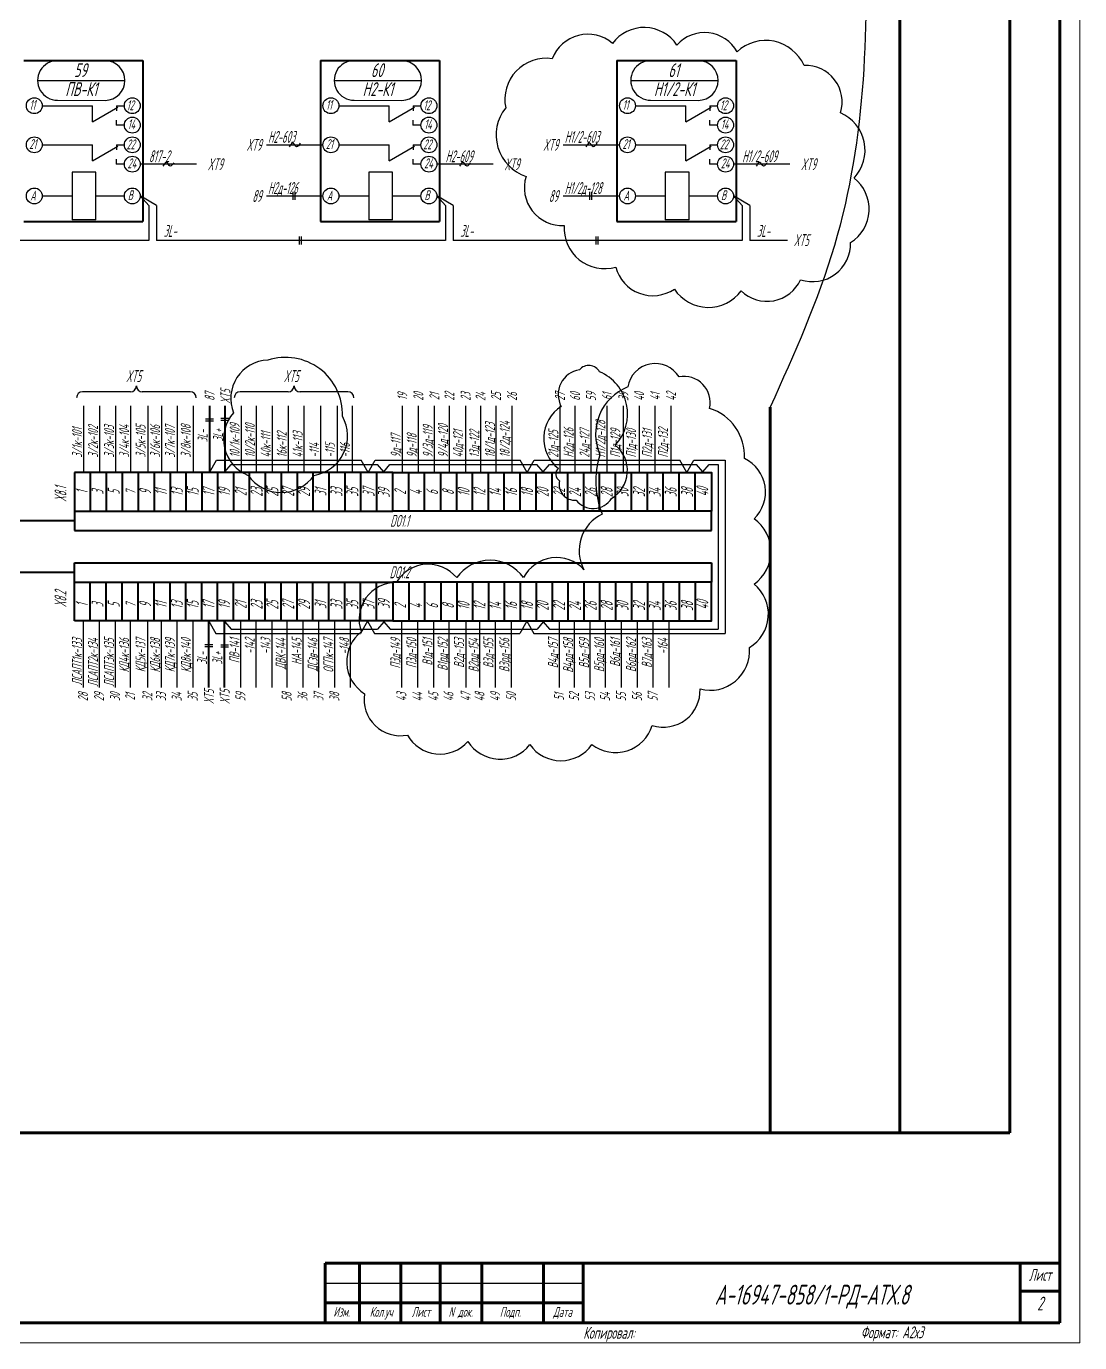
# Model space of a CAD drawing. Header units: millimetres. Extents: x -680 to 9204, y -4430 to 7779.
# Drawn here: x 2960 to 3225.2, y -537.1 to -205.7 of the extents above; entities that cross this region are included whole.
import ezdxf
from ezdxf.enums import TextEntityAlignment as Align

# ---------------------------------------------------------------- set-up
doc = ezdxf.new("R2010")
doc.units = ezdxf.units.MM
doc.layers.get('Defpoints').update_dxf_attribs({"color": 33})
for name, color, linetype, lineweight in [('Датчики', 31, 'Continuous', 50), ('Обводка', 6, 'Continuous', 25), ('Размерная', 4, 'Continuous', 25), ('Текст_КИП', 2, 'Continuous', 25), ('Толст.рамка', 7, 'Continuous', 60), ('Тонк.рамка', 10, 'Continuous', 20)]:
    doc.layers.add(name, color=color, linetype=linetype, lineweight=lineweight)
doc.layers.add('ТЕКСТ', color=2, linetype='Continuous')
doc.styles.add('Simplex', font='simplex.shx', dxfattribs={"width": 0.7, "oblique": 15})

# ---------------------------------------------------------------- blocks, each defined once
blk = doc.blocks.new('бирка')
at = {"color": 0, "linetype": 'ByBlock', "lineweight": -3}
blk.add_line((0, 0), (22, 0), dxfattribs=at)
at = {"color": 0, "linetype": 'ByBlock', "lineweight": 30}
blk.add_lwpolyline([(5, -5), (17, -5, 1), (17, 5), (5, 5, 1)], format="xyb", close=True, dxfattribs=at)

msp = doc.modelspace()

# ---------------------------------------------------------------- linework, layer by layer
at = {"color": 5, "lineweight": 60}
for p, q in [((3179.911, 32.142), (3179.911, -484.355)), ((3207.603, 32.142), (3207.603, -484.355)), ((3147.258, -301.582), (3147.258, -484.355)), ((3207.603, -484.355), (1996.114, -484.355))]:
    msp.add_line(p, q, dxfattribs=at)
at = {"lineweight": 40}
for p, q in [((2959.294, -214.371), (2989.295, -214.371)), ((2989.294, -214.371), (2989.294, -254.861)), ((3033.982, -214.371), (3033.982, -254.861)), ((3033.982, -214.371), (3063.983, -214.371)), ((3063.982, -214.371), (3063.982, -254.861)), ((3108.67, -214.371), (3108.67, -254.861)), ((3108.67, -214.371), (3138.671, -214.371)), ((3138.67, -214.371), (3138.67, -254.861)), ((2959.294, -254.861), (2989.296, -254.861)), ((3033.982, -254.861), (3063.984, -254.861)), ((3108.67, -254.861), (3138.672, -254.861)), ((3006.073, -301.31), (3006.073, -318.067)), ((3009.904, -301.31), (3009.904, -317.945)), ((2976.045, -318.067), (2976.045, -327.826)), ((2980.057, -318.067), (2980.057, -327.826)), ((2984.099, -318.067), (2984.099, -327.826)), ((2988.124, -318.067), (2988.124, -327.826)), ((2992.102, -318.067), (2992.102, -327.825)), ((2996.128, -318.067), (2996.128, -327.825)), ((3000.106, -318.067), (3000.106, -327.825)), ((3004.131, -318.067), (3004.131, -327.825)), ((3008.11, -318.067), (3008.11, -327.825)), ((3012.135, -318.067), (3012.135, -327.825)), ((3016.08, -318.067), (3016.08, -327.825)), ((3020.106, -318.067), (3020.106, -327.825)), ((3024.096, -318.067), (3024.096, -327.825)), ((3028.122, -318.067), (3028.122, -327.825)), ((3032.122, -318.067), (3032.122, -327.825)), ((3036.148, -318.067), (3036.148, -327.825)), ((3040.12, -318.067), (3040.12, -327.825)), ((3044.121, -318.067), (3044.121, -327.825)), ((3048.146, -318.067), (3048.146, -327.825)), ((3056.227, -327.825), (3056.227, -318.067)), ((3060.239, -327.825), (3060.239, -318.067)), ((3064.281, -327.825), (3064.281, -318.067)), ((3068.306, -327.825), (3068.306, -318.067)), ((3072.285, -327.825), (3072.285, -318.067)), ((3076.31, -327.825), (3076.31, -318.067)), ((3080.288, -327.825), (3080.288, -318.067)), ((3084.314, -327.825), (3084.314, -318.067)), ((3088.292, -327.825), (3088.292, -318.067)), ((3092.317, -327.825), (3092.317, -318.067)), ((3096.263, -327.825), (3096.263, -318.067)), ((3100.288, -327.825), (3100.288, -318.067)), ((3104.279, -327.825), (3104.279, -318.067)), ((3108.304, -327.825), (3108.304, -318.067)), ((3112.305, -327.825), (3112.305, -318.068)), ((3116.33, -327.825), (3116.33, -318.068)), ((3120.302, -327.825), (3120.302, -318.068)), ((3124.303, -327.825), (3124.303, -318.068)), ((3128.329, -327.825), (3128.329, -318.068)), ((2972.063, -327.826), (2972.063, -332.705)), ((3132.428, -332.702), (3132.428, -327.826)), ((2972.063, -330.265), (2958.378, -330.265)), ((2972.063, -332.705), (3132.428, -332.702)), ((2972.063, -345.667), (2972.063, -340.788)), ((2972.063, -340.788), (3132.428, -340.791)), ((3132.428, -340.791), (3132.428, -345.667)), ((2972.063, -343.227), (2958.378, -343.227)), ((2976.045, -355.426), (2976.045, -345.667)), ((2980.057, -355.426), (2980.057, -345.667)), ((2984.099, -355.426), (2984.099, -345.667)), ((2988.124, -355.426), (2988.124, -345.667)), ((2992.102, -355.426), (2992.102, -345.667)), ((2996.128, -355.426), (2996.128, -345.668)), ((3000.106, -355.426), (3000.106, -345.668)), ((3004.131, -355.426), (3004.131, -345.668)), ((3008.11, -355.426), (3008.11, -345.668)), ((3012.135, -355.426), (3012.135, -345.668)), ((3016.08, -355.426), (3016.08, -345.668)), ((3020.106, -355.426), (3020.106, -345.668)), ((3024.096, -355.426), (3024.096, -345.668)), ((3028.122, -355.426), (3028.122, -345.668)), ((3032.122, -355.426), (3032.122, -345.668)), ((3036.148, -355.426), (3036.148, -345.668)), ((3040.12, -355.426), (3040.12, -345.668)), ((3044.121, -355.426), (3044.121, -345.668)), ((3048.146, -355.426), (3048.146, -345.668)), ((3056.227, -345.668), (3056.227, -355.426)), ((3060.239, -345.668), (3060.239, -355.426)), ((3064.281, -345.668), (3064.281, -355.426)), ((3068.306, -345.668), (3068.306, -355.426)), ((3072.285, -345.668), (3072.285, -355.426)), ((3076.31, -345.668), (3076.31, -355.426)), ((3080.288, -345.668), (3080.288, -355.426)), ((3084.314, -345.668), (3084.314, -355.426)), ((3088.292, -345.668), (3088.292, -355.426)), ((3092.317, -345.668), (3092.317, -355.426)), ((3096.263, -345.668), (3096.263, -355.426)), ((3100.288, -345.668), (3100.288, -355.426)), ((3104.279, -345.668), (3104.279, -355.426)), ((3108.304, -345.668), (3108.304, -355.426)), ((3112.305, -345.668), (3112.305, -355.425)), ((3116.33, -345.668), (3116.33, -355.425)), ((3120.302, -345.668), (3120.302, -355.425)), ((3124.303, -345.668), (3124.303, -355.425)), ((3128.329, -345.668), (3128.329, -355.425)), ((3005.903, -372.183), (3005.903, -355.426)), ((3009.884, -372.183), (3009.884, -355.426))]:
    msp.add_line(p, q, dxfattribs=at)
for p, q in [((2963.953, -225.73), (2976.643, -225.73)), ((2976.64, -229.791), (2976.642, -225.726)), ((2976.64, -229.791), (2982.984, -226.086)), ((2982.637, -225.73), (2982.636, -227.014)), ((2982.637, -225.73), (2984.636, -225.73)), ((3038.641, -225.73), (3051.331, -225.73)), ((3051.329, -229.791), (3051.33, -225.726)), ((3051.329, -229.791), (3057.672, -226.086)), ((3057.325, -225.73), (3057.324, -227.014)), ((3057.325, -225.73), (3059.324, -225.73)), ((3113.329, -225.73), (3126.019, -225.73)), ((3126.017, -229.791), (3126.019, -225.726)), ((3126.017, -229.791), (3132.361, -226.086)), ((3132.013, -225.73), (3134.012, -225.73)), ((3132.013, -225.73), (3132.013, -227.014)), ((2982.575, -229.327), (2982.574, -230.61)), ((2984.636, -230.611), (2982.574, -230.61)), ((3057.263, -229.327), (3057.263, -230.61)), ((3059.324, -230.611), (3057.263, -230.61)), ((3131.951, -229.327), (3131.951, -230.61)), ((3134.012, -230.611), (3131.951, -230.61)), ((2963.953, -235.572), (2976.643, -235.572)), ((2976.64, -239.633), (2976.642, -235.567)), ((2976.64, -239.633), (2982.984, -235.927)), ((2982.637, -235.572), (2982.636, -236.855)), ((2982.637, -235.572), (2984.636, -235.572)), ((3038.641, -235.572), (3051.331, -235.572)), ((3051.329, -239.633), (3051.33, -235.567)), ((3051.329, -239.633), (3057.672, -235.927)), ((3057.325, -235.572), (3057.324, -236.855)), ((3057.325, -235.572), (3059.324, -235.572)), ((3113.329, -235.572), (3126.019, -235.572)), ((3126.017, -239.633), (3126.019, -235.567)), ((3126.017, -239.633), (3132.361, -235.927)), ((3132.013, -235.572), (3134.012, -235.572)), ((3132.013, -235.572), (3132.013, -236.855)), ((2982.575, -239.168), (2982.574, -240.452)), ((2984.636, -240.453), (2982.574, -240.452)), ((3057.263, -239.168), (3057.263, -240.452)), ((3059.324, -240.453), (3057.263, -240.452)), ((3131.951, -239.168), (3131.951, -240.452)), ((3134.012, -240.453), (3131.951, -240.452)), ((2971.461, -242.454), (2971.461, -254.454)), ((2977.461, -242.454), (2971.461, -242.454)), ((2977.461, -254.454), (2977.461, -242.454)), ((3046.15, -242.454), (3046.15, -254.454)), ((3052.15, -242.454), (3046.15, -242.454)), ((3052.15, -254.454), (3052.15, -242.454)), ((3120.838, -242.454), (3120.838, -254.454)), ((3126.838, -242.454), (3120.838, -242.454)), ((3126.838, -254.454), (3126.838, -242.454)), ((2963.953, -248.45), (2971.459, -248.45)), ((2977.459, -248.45), (2984.636, -248.45)), ((2990.838, -250.821), (2988.638, -248.45)), ((2992.762, -250.821), (2988.638, -248.45)), ((3038.641, -248.45), (3046.147, -248.45)), ((3052.147, -248.45), (3059.324, -248.45)), ((3065.526, -250.821), (3063.326, -248.45)), ((3067.45, -250.821), (3063.326, -248.45)), ((3113.329, -248.45), (3120.835, -248.45)), ((3126.835, -248.45), (3134.012, -248.45)), ((3142.138, -250.821), (3138.014, -248.45)), ((3140.215, -250.821), (3138.015, -248.45)), ((2990.838, -250.821), (2990.838, -259.666)), ((2992.762, -250.821), (2992.762, -259.666)), ((3065.526, -250.821), (3065.526, -259.666)), ((3067.45, -250.821), (3067.45, -259.666)), ((3140.215, -250.821), (3140.215, -259.666)), ((3142.138, -250.821), (3142.138, -259.666)), ((2977.461, -254.454), (2971.461, -254.454)), ((3052.15, -254.454), (3046.15, -254.454)), ((3126.838, -254.454), (3120.838, -254.454)), ((2990.823, -259.665), (2918.075, -259.666)), ((3065.509, -259.665), (2992.762, -259.666)), ((3140.198, -259.665), (3067.45, -259.666)), ((3151.601, -259.666), (3142.138, -259.666)), ((2974.336, -301.31), (2974.336, -318.067)), ((2978.378, -301.31), (2978.378, -318.067)), ((2982.404, -301.31), (2982.404, -318.067)), ((2986.207, -301.31), (2986.207, -318.067)), ((2990.55, -301.31), (2990.55, -318.067)), ((2994.007, -301.31), (2994.007, -318.067)), ((2997.953, -301.31), (2997.953, -318.067)), ((3001.931, -301.31), (3001.931, -318.067)), ((3014.034, -301.31), (3014.034, -318.067)), ((3017.837, -301.31), (3017.837, -318.067)), ((3021.828, -301.31), (3021.828, -318.067)), ((3025.853, -301.31), (3025.853, -318.067)), ((3029.854, -301.31), (3029.854, -318.067)), ((3054.579, -301.31), (3054.579, -318.068)), ((3058.621, -301.31), (3058.621, -318.068)), ((3070.513, -301.31), (3070.513, -318.068)), ((3078.196, -301.31), (3078.196, -318.068)), ((3082.221, -301.31), (3082.221, -318.068)), ((3094.281, -301.31), (3094.281, -318.067)), ((3098.084, -301.31), (3098.084, -318.067)), ((3110.255, -301.31), (3110.255, -318.067)), ((3114.227, -301.31), (3114.227, -318.067)), ((3118.228, -301.31), (3118.228, -318.067)), ((3122.253, -301.31), (3122.253, -318.067)), ((3006.114, -318.067), (3007.866, -314.94)), ((3007.866, -314.94), (3044.271, -314.94)), ((3009.945, -317.945), (3011.51, -316.057)), ((3011.51, -316.057), (3048.383, -316.057)), ((3046.022, -318.067), (3044.271, -314.94)), ((3046.022, -318.067), (3047.774, -314.94)), ((3047.774, -314.94), (3084.324, -314.94)), ((3049.948, -317.945), (3048.383, -316.057)), ((3049.948, -317.945), (3051.514, -316.057)), ((3051.514, -316.057), (3088.529, -316.056)), ((3086.076, -318.067), (3084.324, -314.94)), ((3086.076, -318.067), (3087.828, -314.94)), ((3087.828, -314.94), (3124.527, -314.94)), ((3090.094, -317.944), (3088.529, -316.056)), ((3090.094, -317.944), (3091.659, -316.056)), ((3091.659, -316.056), (3128.732, -316.056)), ((3126.279, -318.067), (3124.527, -314.94)), ((3126.279, -318.067), (3128.031, -314.94)), ((3128.031, -314.94), (3135.89, -314.94)), ((3130.297, -317.944), (3128.732, -316.056)), ((3130.297, -317.944), (3131.862, -316.056)), ((3131.862, -316.056), (3134.159, -316.056)), ((3134.159, -316.056), (3134.159, -357.514)), ((3135.89, -314.94), (3135.89, -358.63)), ((2974.323, -372.183), (2974.323, -355.426)), ((2978.365, -372.183), (2978.365, -355.426)), ((2982.39, -372.183), (2982.39, -355.426)), ((2986.194, -372.183), (2986.194, -355.426)), ((2990.537, -372.183), (2990.537, -355.426)), ((2993.994, -372.183), (2993.994, -355.426)), ((2997.94, -372.183), (2997.94, -355.426)), ((3001.965, -372.183), (3001.965, -355.426)), ((3005.903, -355.503), (3007.655, -358.629)), ((3009.943, -355.625), (3011.508, -357.513)), ((3011.508, -357.513), (3048.39, -357.514)), ((3013.983, -372.183), (3013.983, -355.426)), ((3025.614, -372.183), (3025.614, -355.426)), ((3029.615, -372.183), (3029.615, -355.426)), ((3033.64, -372.183), (3033.64, -355.426)), ((3037.613, -372.183), (3037.613, -355.426)), ((3045.824, -355.503), (3044.072, -358.629)), ((3045.824, -355.503), (3047.576, -358.629)), ((3049.955, -355.626), (3048.39, -357.514)), ((3049.955, -355.625), (3051.52, -357.513)), ((3051.52, -357.513), (3088.536, -357.513)), ((3054.505, -372.183), (3054.505, -355.426)), ((3058.547, -372.183), (3058.547, -355.426)), ((3062.573, -372.183), (3062.573, -355.426)), ((3066.376, -372.183), (3066.376, -355.426)), ((3070.719, -372.183), (3070.719, -355.426)), ((3074.176, -372.183), (3074.176, -355.426)), ((3078.122, -372.183), (3078.122, -355.426)), ((3082.147, -372.183), (3082.147, -355.426)), ((3085.97, -355.503), (3084.218, -358.63)), ((3085.97, -355.503), (3087.722, -358.63)), ((3090.101, -355.626), (3088.536, -357.513)), ((3090.101, -355.625), (3091.666, -357.513)), ((3091.666, -357.513), (3134.159, -357.514)), ((3094.165, -372.183), (3094.165, -355.426)), ((3097.968, -372.183), (3097.968, -355.426)), ((3101.959, -372.183), (3101.959, -355.426)), ((3105.797, -372.183), (3105.797, -355.426)), ((3109.797, -372.183), (3109.797, -355.425)), ((3113.823, -372.183), (3113.823, -355.426)), ((3117.795, -372.183), (3117.795, -355.426)), ((3007.654, -358.629), (3044.072, -358.629)), ((3047.576, -358.629), (3084.218, -358.63)), ((3087.722, -358.63), (3135.89, -358.63))]:
    msp.add_line(p, q)
at = {"ltscale": 5}
for p, q in [((3020.451, -235.572), (3034.637, -235.572)), ((3002.817, -240.453), (2988.632, -240.453)), ((3077.506, -240.453), (3063.32, -240.453)), ((3020.451, -248.449), (3034.637, -248.449))]:
    msp.add_line(p, q, dxfattribs=at)
at = {"lineweight": 60}
for p, q in [((3220.172, -517.145), (3035.172, -517.145)), ((3035.172, -517.145), (3035.172, -532.145)), ((3043.847, -517.145), (3043.847, -532.145)), ((3054.207, -517.145), (3054.207, -532.145)), ((3064.156, -517.145), (3064.156, -532.145)), ((3074.609, -517.145), (3074.609, -532.145)), ((3090.172, -517.145), (3090.172, -532.145)), ((3100.172, -517.145), (3100.172, -532.145)), ((3210.172, -517.145), (3210.172, -532.145)), ((3210.172, -524.145), (3220.172, -524.145)), ((3035.172, -527.145), (3100.172, -527.145)), ((3220.172, -532.145), (3035.172, -532.145))]:
    msp.add_line(p, q, dxfattribs=at)
at = {"lineweight": 40}
for points in [[(2972.063, -318.067), (2972.063, -327.826), (3052.246, -327.824), (3052.246, -318.067)], [(3052.246, -327.825), (3052.246, -318.066), (3132.428, -318.068), (3132.428, -327.825)], [(2972.063, -355.426), (2972.063, -345.667), (3052.246, -345.669), (3052.246, -355.426)], [(3052.246, -345.668), (3052.246, -355.426), (3132.428, -355.425), (3132.428, -345.668)]]:
    msp.add_lwpolyline(points, close=True, dxfattribs=at)
for centre in [(2961.953, -225.73), (2986.636, -225.73), (3036.641, -225.73), (3061.324, -225.73), (3111.329, -225.73), (3136.012, -225.73), (2986.636, -230.611), (3061.324, -230.611), (3136.012, -230.611), (2961.953, -235.572), (2986.636, -235.572), (3036.641, -235.572), (3061.324, -235.572), (3111.329, -235.572), (3136.012, -235.572), (2986.636, -240.453), (3061.324, -240.453), (3136.012, -240.453), (2961.953, -248.45), (2986.636, -248.45), (3036.641, -248.45), (3061.324, -248.45), (3111.329, -248.45), (3136.012, -248.45)]:
    msp.add_circle(centre, 2)
msp.add_spline([(3147.258, -64.914), (3161.022, -72.22), (3169.358, -92.712), (3169.21, -128.486), (3170.838, -176.189), (3163.419, -260.928), (3147.258, -301.582)], degree=3)
at = {"color": 30, "linetype": 'ByBlock', "lineweight": 30, "end_tangent": (-1, 0)}
for points in [[(3028.877, -235.189), (3028.008, -236.058), (3027.075, -235.157), (3026.142, -236.058)], [(2997.057, -240.07), (2996.189, -240.939), (2995.256, -240.038), (2994.323, -240.939)], [(3071.746, -240.07), (3070.877, -240.939), (3069.944, -240.038), (3069.011, -240.939)]]:
    msp.add_spline(points, degree=3, dxfattribs=at)
at = {"layer": 'Defpoints', "ltscale": 5}
for p, q in [((3095.14, -235.572), (3109.325, -235.572)), ((3152.194, -240.453), (3138.008, -240.453)), ((3095.14, -248.449), (3109.325, -248.449))]:
    msp.add_line(p, q, dxfattribs=at)
at = {"layer": 'Defpoints', "ltscale": 0.9}
for p, q in [((3101.732, -247.449), (3101.732, -249.449)), ((3102.232, -247.449), (3102.232, -249.449))]:
    msp.add_line(p, q, dxfattribs=at)
at = {"layer": 'Defpoints'}
for p, q in [((3034.024, -301.31), (3034.024, -318.067)), ((3038.202, -301.31), (3038.202, -318.067)), ((3042.006, -301.31), (3042.006, -318.067)), ((3062.647, -301.31), (3062.647, -318.068)), ((3066.45, -301.31), (3066.45, -318.068)), ((3074.282, -301.31), (3074.282, -318.068)), ((3102.075, -301.31), (3102.075, -318.067)), ((3106.1, -301.31), (3106.1, -318.067)), ((3017.786, -372.183), (3017.786, -355.426)), ((3021.811, -372.183), (3021.811, -355.426)), ((3041.614, -372.183), (3041.614, -355.426)), ((3121.796, -372.183), (3121.796, -355.426))]:
    msp.add_line(p, q, dxfattribs=at)
at = {"layer": 'Defpoints', "color": 2}
for points in [[(3080.647, -226.254, 0.5205671), (3085.768, -243.527, 0.5205671), (3085.768, -243.527, 0.5205671), (3095.371, -255.896, 0.5205671), (3095.371, -255.896, 0.5205671), (3108.388, -266.345, 0.5205671), (3108.388, -266.345, 0.5205671), (3123.113, -271.89, 0.5205671), (3123.113, -271.89, 0.5205671), (3139.971, -272.316, 0.5205671), (3139.971, -272.316, 0.5205671), (3154.909, -269.544, 0.5205671), (3154.909, -269.544, 0.5205671), (3167.499, -260.161, 0.5205671), (3167.499, -260.161, 0.5205671), (3168.353, -243.954, 0.5205671), (3168.353, -243.954, 0.5205671), (3164.938, -227.533, 0.5205671), (3164.938, -227.533, 0.5205671), (3155.762, -215.591, 0.5205671), (3155.762, -215.591, 0.5205671), (3138.904, -212.179, 0.5205671), (3138.904, -212.179, 0.5205671), (3123.753, -210.473, 0.5205671), (3123.753, -210.473, 0.5205671), (3107.535, -210.047, 0.5205671), (3107.535, -210.047, 0.5205671), (3092.383, -213.885, 0.5205671), (3092.383, -213.885, 0.5205671)], [(3020.744, -289.791, 0.5205671), (3012.14, -303.052, 0.5205671), (3012.14, -303.052, 0.5205671), (3015.786, -318.791, 0.5205671), (3015.786, -318.791, 0.5205671), (3032.41, -318.791, 0.5205671), (3032.41, -318.791, 0.5205671), (3039.556, -303.927, 0.5205671), (3039.556, -303.927, 0.5205671)], [(3132.008, -301.917, 0.5383734), (3124.287, -294.011, 0.5205671), (3124.287, -294.011, 0.6954548), (3111.374, -296.526, 0.5205671), (3111.374, -296.526, 0.4231249), (3104.373, -313.598, 0.5205671), (3104.373, -313.598, 0.1746004), (3104.945, -328.54, 0.5205671), (3104.945, -328.54, 0.4272274), (3100.351, -342.546, 0.5205671), (3100.351, -342.546, 0.5205671), (3085.134, -344.547, 0.5205671), (3085.134, -344.547, 0.5205671), (3068.315, -344.547, 0.5205671), (3068.315, -344.547, 0.5205671), (3053.098, -345.748, 0.5205671), (3053.098, -345.748, 0.5205671), (3044.288, -358.153, 0.5205671), (3044.288, -358.153, 0.5205671), (3045.089, -373.76, 0.5205671), (3045.089, -373.76, 0.5205671), (3055.901, -384.165, 0.5205671), (3055.901, -384.165, 0.5205671), (3071.118, -385.765, 0.5205671), (3071.118, -385.765, 0.5205671), (3086.736, -386.566, 0.5205671), (3086.736, -386.566, 0.5205671), (3102.353, -386.566, 0.5205671), (3102.353, -386.566, 0.5205671), (3117.57, -381.764, 0.5205671), (3117.57, -381.764, 0.5205671), (3129.584, -372.56, 0.5205671), (3129.584, -372.56, 0.5205671), (3141.998, -362.155, 0.5205671), (3141.998, -362.155, 0.5205671), (3143.199, -346.148, 0.5205671), (3143.199, -346.148, 0.5205671), (3143.199, -329.741, 0.5205671), (3143.199, -329.741, 0.5205671), (3140.796, -314.534, 0.5205671), (3140.796, -314.534, 0.3383526)], [(3104.304, -292.725, 0.5205671), (3099.211, -292.205, 0.5205671), (3094.638, -301.449, 0.5205671), (3093.911, -317.028, 0.5205671), (3093.911, -317.028, 0.5205671), (3094.222, -320.144, 0.5205671), (3098.38, -325.025, 0.5205671), (3107.318, -324.609, 0.5205671), (3108.253, -311.212, 0.5205671)]]:
    msp.add_lwpolyline(points, format="xyb", close=True, dxfattribs=at)
at = {"layer": 'Defpoints', "color": 30, "linetype": 'ByBlock', "lineweight": 30, "end_tangent": (-1, 0)}
for points in [[(3103.565, -235.189), (3102.696, -236.058), (3101.763, -235.157), (3100.83, -236.058)], [(3146.434, -240.07), (3145.565, -240.939), (3144.632, -240.038), (3143.699, -240.939)]]:
    msp.add_spline(points, degree=3, dxfattribs=at)
at = {"layer": 'Обводка'}
for p, q in [((2986.175, -297.769), (2974.102, -297.769)), ((3001.226, -297.769), (2989.152, -297.769)), ((3025.872, -297.769), (3013.8, -297.769)), ((3040.924, -297.769), (3028.85, -297.769))]:
    msp.add_line(p, q, dxfattribs=at)
at = {"layer": 'Обводка', "color": 155}
msp.add_line((3035.172, -522.145), (3100.172, -522.145), dxfattribs=at)
at = {"layer": 'Обводка'}
for centre, start, end in [((2974.102, -299.269), 90, 180), ((2986.164, -296.269), 270, 0), ((2989.164, -296.269), 180, 270), ((3001.226, -299.269), 0, 90), ((3013.8, -299.269), 90, 180), ((3025.862, -296.269), 270, 0), ((3028.862, -296.269), 180, 270), ((3040.924, -299.269), 0, 90)]:
    msp.add_arc(centre, 1.5, start, end, dxfattribs=at)
at = {"layer": 'Размерная', "ltscale": 0.9}
for p, q in [((3027.044, -247.449), (3027.044, -249.449)), ((3027.544, -247.449), (3027.544, -249.449)), ((3028.636, -258.664), (3028.636, -260.664)), ((3029.136, -258.664), (3029.136, -260.664)), ((3103.324, -258.664), (3103.324, -260.664)), ((3103.824, -258.664), (3103.824, -260.664)), ((3005.073, -304.551), (3007.073, -304.551)), ((3008.904, -304.372), (3010.904, -304.372)), ((3008.904, -304.872), (3010.904, -304.872)), ((3005.073, -305.051), (3007.073, -305.051)), ((3004.903, -361.405), (3006.903, -361.405)), ((3004.903, -361.905), (3006.903, -361.905)), ((3008.884, -361.484), (3010.884, -361.484)), ((3008.884, -361.984), (3010.884, -361.984))]:
    msp.add_line(p, q, dxfattribs=at)
at = {"layer": 'Толст.рамка'}
for p, q in [((3220.172, 51.855), (3220.172, -532.145)), ((3220.172, -532.145), (1985.172, -532.145))]:
    msp.add_line(p, q, dxfattribs=at)
at = {"layer": 'Тонк.рамка'}
for p, q in [((3225.172, -537.145), (3225.172, 56.855)), ((1965.172, -537.145), (3225.172, -537.145))]:
    msp.add_line(p, q, dxfattribs=at)

# ---------------------------------------------------------------- block references
at = {"layer": 'Датчики', "rotation": 359.9750029476415}
for p in [(2962.778, -219.369), (3037.466, -219.369), (3112.154, -219.369)]:
    msp.add_blockref('бирка', p, dxfattribs=at)

# ---------------------------------------------------------------- texts
at = {"layer": 'Defpoints', "style": 'Simplex', "oblique": 15, "width": 0.6}
msp.add_text('Н1/2-К1', height=3.5, dxfattribs=at).set_placement((3123.15, -223.308), align=Align.CENTER)
at = {"layer": 'Defpoints', "style": 'Simplex', "oblique": 15, "width": 0.5}
for s, p in [('XT9', (3093.843, -237.088)), ('XT9', (3158.768, -241.969)), ('89', (3093.843, -249.966))]:
    msp.add_text(s, height=3, dxfattribs=at).set_placement(p, align=Align.RIGHT)
at = {"layer": 'Defpoints', "style": 'Simplex', "oblique": 15}
for s, width, p in [('Н1/2-603', 0.5, (3095.49, -235.078)), ('Н1/2-609', 0.5, (3140.183, -239.959)), ('Н1/2д-128', 0.45, (3095.49, -247.955))]:
    msp.add_text(s, height=3, dxfattribs=dict(at, width=width)).set_placement(p)
at = {"layer": 'Defpoints', "style": 'Simplex', "oblique": 15, "width": 0.5}
for s, p in [('21', (3063.929, -298.946)), ('22', (3067.732, -298.946)), ('24', (3075.564, -298.946)), ('59', (3103.357, -298.945)), ('61', (3107.382, -298.945))]:
    msp.add_text(s, height=2.5, rotation=90, dxfattribs=at).set_placement(p, align=Align.CENTER)
for s, p in [('9/3д-119', (3062.272, -314.309)), ('9/4д-120', (3066.109, -314.309)), ('13д-122', (3073.976, -314.309)), ('24д-127', (3101.734, -314.308)), ('Н1/2д-128', (3105.759, -314.308)), ('-114', (3033.659, -314.308)), ('-115', (3037.617, -314.308)), ('-116', (3041.419, -314.308))]:
    msp.add_text(s, height=2.5, rotation=90, dxfattribs=at).set_placement(p)
for s, p in [('-142', (3017.437, -359.813)), ('-143', (3021.433, -359.813)), ('-148', (3041.248, -359.813)), ('-164', (3121.43, -359.813))]:
    msp.add_text(s, height=2.5, rotation=90, dxfattribs=at).set_placement(p, align=Align.RIGHT)
at = {"layer": 'ТЕКСТ', "style": 'Simplex', "oblique": 15, "width": 0.6}
for s, p in [('59', (2973.568, -218.532)), ('60', (3048.256, -218.532)), ('61', (3122.944, -218.532)), ('ПВ-К1', (2973.774, -223.308)), ('Н2-К1', (3048.462, -223.308))]:
    msp.add_text(s, height=3.5, dxfattribs=at).set_placement(p, align=Align.CENTER)
at = {"layer": 'ТЕКСТ', "style": 'Simplex', "oblique": 15, "width": 0.5}
for s, p in [('11', (2960.682, -226.792)), ('12', (2985.193, -226.87)), ('11', (3035.37, -226.792)), ('12', (3059.882, -226.87)), ('11', (3110.058, -226.792)), ('12', (3134.57, -226.87)), ('14', (2985.434, -231.649)), ('14', (3060.122, -231.649)), ('14', (3134.811, -231.649)), ('21', (2960.682, -236.634)), ('22', (2985.193, -236.711)), ('21', (3035.37, -236.634)), ('22', (3059.882, -236.711)), ('21', (3110.058, -236.634)), ('22', (3134.57, -236.711)), ('24', (2985.434, -241.491)), ('24', (3060.122, -241.491)), ('24', (3134.811, -241.491)), ('А', (2960.941, -249.586)), ('В', (2985.496, -249.5)), ('А', (3035.629, -249.586)), ('В', (3060.185, -249.5)), ('А', (3110.317, -249.586)), ('В', (3134.873, -249.5))]:
    msp.add_text(s, height=2.5, rotation=0.00001, dxfattribs=at).set_placement(p)
for s, p in [('XT9', (3019.155, -237.088)), ('XT9', (3009.392, -241.969)), ('XT9', (3084.08, -241.969)), ('89', (3019.155, -249.966))]:
    msp.add_text(s, height=3, dxfattribs=at).set_placement(p, align=Align.RIGHT)
at = {"layer": 'ТЕКСТ', "style": 'Simplex', "oblique": 15}
for s, width, p in [('Н2-603', 0.5, (3020.801, -235.078)), ('817-2', 0.5, (2990.806, -239.959)), ('Н2-609', 0.5, (3065.494, -239.959)), ('Н2д-126', 0.45, (3020.801, -247.955)), ('3L-', 0.5, (2994.515, -258.747)), ('3L-', 0.5, (3069.203, -258.747)), ('3L-', 0.5, (3143.891, -258.747)), ('XT5', 0.5, (3153.181, -261.075))]:
    msp.add_text(s, height=3, dxfattribs=dict(at, width=width)).set_placement(p)
at = {"layer": 'Текст_КИП', "color": 1, "style": 'Simplex', "oblique": 15, "width": 0.5}
for p in [(2986.955, -295.302), (3026.653, -295.302)]:
    msp.add_text('XT5', height=3, dxfattribs=at).set_placement(p, align=Align.CENTER)
at = {"layer": 'Текст_КИП', "style": 'Simplex', "oblique": 15, "width": 0.5}
for s, p in [('87', (3007.355, -298.945)), ('XT5', (3011.336, -298.945)), ('19', (3055.861, -298.946)), ('20', (3059.903, -298.946)), ('23', (3071.795, -298.946)), ('25', (3079.478, -298.946)), ('26', (3083.503, -298.946)), ('27', (3095.563, -298.945)), ('60', (3099.366, -298.945)), ('39', (3111.537, -298.945)), ('40', (3115.509, -298.945)), ('41', (3119.51, -298.945)), ('42', (3123.535, -298.945)), ('3L-', (3005.575, -308.887)), ('3L+', (3009.444, -308.681)), ('3L-', (3005.443, -364.812)), ('3L+', (3009.274, -364.812)), ('28', (2975.455, -374.548)), ('29', (2979.497, -374.548)), ('30', (2983.522, -374.548)), ('21', (2987.325, -374.548)), ('32', (2991.669, -374.548)), ('33', (2995.125, -374.548)), ('34', (2999.071, -374.548)), ('35', (3003.097, -374.548)), ('XT5', (3007.185, -374.548)), ('XT5', (3011.166, -374.548)), ('59', (3015.114, -374.548)), ('58', (3026.746, -374.548)), ('36', (3030.747, -374.548)), ('37', (3034.772, -374.548)), ('38', (3038.744, -374.548)), ('43', (3055.637, -374.548)), ('44', (3059.679, -374.548)), ('45', (3063.704, -374.548)), ('46', (3067.508, -374.548)), ('47', (3071.851, -374.548)), ('48', (3075.308, -374.548)), ('49', (3079.254, -374.548)), ('50', (3083.279, -374.548)), ('51', (3095.297, -374.548)), ('52', (3099.1, -374.548)), ('53', (3103.09, -374.548)), ('54', (3106.928, -374.548)), ('55', (3110.929, -374.548)), ('56', (3114.955, -374.548)), ('57', (3118.927, -374.548))]:
    msp.add_text(s, height=2.5, rotation=90, dxfattribs=at).set_placement(p, align=Align.CENTER)
for s, p in [('3/1к-101', (2973.959, -314.308)), ('3/2к-102', (2978.001, -314.308)), ('3/3к-103', (2982.026, -314.308)), ('3/4к-104', (2985.841, -314.308)), ('3/5к-105', (2989.963, -314.308)), ('3/6к-106', (2993.641, -314.308)), ('10/1к-109', (3013.657, -314.308)), ('10/2к-110', (3017.489, -314.308)), ('40д-121', (3069.854, -314.309)), ('18/1д-123', (3077.934, -314.309)), ('18/2д-124', (3081.658, -314.309)), ('21д-125', (3093.889, -314.308)), ('Н2д-126', (3097.743, -314.308)), ('П1д-129', (3109.485, -314.308)), ('П1д-130', (3113.486, -314.308)), ('П2д-131', (3117.511, -314.308)), ('П2д-132', (3121.512, -314.308)), ('40к-111', (3021.479, -314.308)), ('16к-112', (3025.505, -314.308)), ('41к-113', (3029.506, -314.308)), ('9д-117', (3054.188, -314.309)), ('9д-118', (3058.23, -314.309))]:
    msp.add_text(s, height=2.5, rotation=90, dxfattribs=at).set_placement(p)
at = {"layer": 'Текст_КИП', "color": 6, "style": 'Simplex', "oblique": 15, "width": 0.5}
for s, p in [('3/7к-107', (2997.366, -314.308)), ('3/8к-108', (3001.344, -314.308))]:
    msp.add_text(s, height=2.5, rotation=90, dxfattribs=at).set_placement(p)
at = {"layer": 'Текст_КИП', "color": 4, "style": 'Simplex', "oblique": 15, "width": 0.5}
for s, p in [('X8.1', (2968.549, -323.551)), ('X8.2', (2968.549, -349.942))]:
    msp.add_text(s, height=3, rotation=90, dxfattribs=at).set_placement(p, align=Align.MIDDLE)
at = {"layer": 'Текст_КИП', "color": 2, "style": 'Simplex', "oblique": 15, "width": 0.5}
for s, height, p in [('15', 3, (3003.351, -323.049)), ('17', 3, (3007.351, -323.049)), ('23', 3, (3019.433, -323.049)), ('25', 3, (3023.399, -323.049)), ('27', 3, (3027.399, -323.049)), ('29', 3, (3031.399, -323.049)), ('33', 3, (3039.534, -323.049)), ('35', 3, (3043.534, -323.049)), ('37', 3, (3047.634, -323.049)), ('38', 3, (3127.817, -323.137)), ('40', 3, (3131.66, -322.946)), ('1', 3, (2975.404, -323.049)), ('3', 3, (2979.385, -323.049)), ('5', 3, (2983.452, -323.049)), ('7', 2.5, (2987.452, -323.049)), ('9', 3, (2991.385, -323.049)), ('11', 3, (2995.351, -323.049)), ('13', 3, (2999.351, -323.049)), ('19', 3, (3011.284, -323.049)), ('21', 3, (3015.433, -323.049)), ('31', 3, (3035.534, -323.049)), ('39', 3, (3051.477, -323.239)), ('2', 3, (3055.587, -323.137)), ('4', 3, (3059.567, -323.137)), ('6', 3, (3063.635, -323.137)), ('8', 3, (3067.635, -323.137)), ('10', 3, (3071.567, -323.137)), ('12', 3, (3075.534, -323.137)), ('14', 3, (3079.534, -323.137)), ('16', 3, (3083.534, -323.137)), ('18', 3, (3087.534, -323.137)), ('20', 3, (3091.467, -323.137)), ('22', 3, (3095.615, -323.137)), ('24', 3, (3099.615, -323.137)), ('26', 3, (3103.582, -323.137)), ('28', 3, (3107.582, -323.137)), ('30', 3, (3111.582, -323.137)), ('32', 3, (3115.716, -323.137)), ('34', 3, (3119.716, -323.137)), ('36', 3, (3123.716, -323.137)), ('1', 3, (2975.404, -351.447)), ('3', 3, (2979.385, -351.447)), ('5', 3, (2983.452, -351.447)), ('7', 2.5, (2987.452, -351.447)), ('9', 3, (2991.385, -351.447)), ('11', 3, (2995.351, -351.447)), ('13', 3, (2999.351, -351.447)), ('15', 3, (3003.351, -351.447)), ('17', 3, (3007.351, -351.447)), ('19', 3, (3011.284, -351.447)), ('21', 3, (3015.433, -351.447)), ('23', 3, (3019.433, -351.447)), ('25', 3, (3023.399, -351.447)), ('27', 3, (3027.399, -351.447)), ('29', 3, (3031.399, -351.447)), ('31', 3, (3035.534, -351.447)), ('33', 3, (3039.534, -351.447)), ('35', 3, (3043.534, -351.447)), ('37', 3, (3047.634, -351.447)), ('39', 3, (3051.477, -351.256)), ('2', 3, (3055.587, -351.745)), ('4', 3, (3059.567, -351.745)), ('6', 3, (3063.635, -351.745)), ('8', 3, (3067.635, -351.745)), ('10', 3, (3071.567, -351.745)), ('12', 3, (3075.534, -351.745)), ('14', 3, (3079.534, -351.745)), ('16', 3, (3083.534, -351.745)), ('18', 3, (3087.534, -351.745)), ('20', 3, (3091.467, -351.745)), ('22', 3, (3095.615, -351.745)), ('24', 3, (3099.615, -351.745)), ('26', 3, (3103.582, -351.745)), ('28', 3, (3107.582, -351.745)), ('30', 3, (3111.582, -351.745)), ('32', 3, (3115.716, -351.745)), ('34', 3, (3119.716, -351.745)), ('36', 3, (3123.716, -351.745)), ('38', 3, (3127.817, -351.745)), ('40', 3, (3131.66, -351.425))]:
    msp.add_text(s, height=height, rotation=90, dxfattribs=at).set_placement(p, align=Align.CENTER)
at = {"layer": 'Текст_КИП', "color": 1, "style": 'Simplex', "oblique": 15, "width": 0.5}
for s, p in [('DO1.1', (3053.907, -330.231)), ('DO1.2', (3053.907, -343.194))]:
    msp.add_text(s, height=3, dxfattribs=at).set_placement(p, align=Align.MIDDLE)
at = {"layer": 'Текст_КИП', "style": 'Simplex', "oblique": 15, "width": 0.5}
for s, p in [('ЛСАПТ1к-133', (2973.946, -359.813)), ('ЛСАПТ2к-134', (2977.988, -359.813)), ('ЛСАПТ3к-135', (2982.013, -359.813)), ('КД4к-136', (2985.828, -359.813)), ('КД5к-137', (2989.95, -359.813)), ('КД6к-138', (2993.628, -359.813)), ('КД7к-139', (2997.352, -359.813)), ('КД8к-140', (3001.378, -359.813)), ('ПВ-141', (3013.605, -359.813)), ('ДВК-144', (3025.249, -359.813)), ('HA-145', (3029.25, -359.813)), ('ДСзв-146', (3033.275, -359.813)), ('ОГПк-147', (3037.247, -359.813)), ('П3д-149', (3054.128, -359.813)), ('П3д-150', (3058.17, -359.813)), ('В1д-151', (3062.195, -359.813)), ('В1рд-152', (3066.01, -359.813)), ('В2д-153', (3070.132, -359.813)), ('В2рд-154', (3073.81, -359.813)), ('В3д-155', (3077.535, -359.813)), ('В3рд-156', (3081.56, -359.813)), ('В4д-157', (3093.787, -359.813)), ('В4рд-158', (3097.62, -359.813)), ('В5д-159', (3101.616, -359.813)), ('В5рд-160', (3105.431, -359.812)), ('В6д-161', (3109.432, -359.812)), ('В6рд-162', (3113.457, -359.813)), ('В7д-163', (3117.429, -359.813))]:
    msp.add_text(s, height=2.5, rotation=90, dxfattribs=at).set_placement(p, align=Align.RIGHT)
at = {"layer": 'Текст_КИП', "style": 'Simplex', "oblique": 15, "width": 0.6}
for s, height, p in [('Лист', 3, (3215.195, -521.573)), ('2', 3.5, (3215.195, -529.044))]:
    msp.add_text(s, height=height, dxfattribs=at).set_placement(p, align=Align.CENTER)
msp.add_text('А-16947-858/1-РД-АТХ.8', height=5, dxfattribs=at).set_placement((3133.293, -527.565))
at = {"layer": 'Текст_КИП', "color": 3, "style": 'Simplex', "oblique": 15, "width": 0.6}
for s, p in [('Изм.', (3039.315, -530.641)), ('Кол.уч', (3049.315, -530.641)), ('Лист', (3059.315, -530.641)), ('N док.', (3069.315, -530.641)), ('Подп.', (3081.815, -530.641)), ('Дата', (3094.967, -530.641))]:
    msp.add_text(s, height=2.5, dxfattribs=at).set_placement(p, align=Align.CENTER)
for s, p in [('Копировал:', (3100.172, -536.157)), ('Формат: А2х3', (3170.033, -536.03))]:
    msp.add_text(s, height=3, dxfattribs=at).set_placement(p)

doc.saveas('drawing.dxf')
